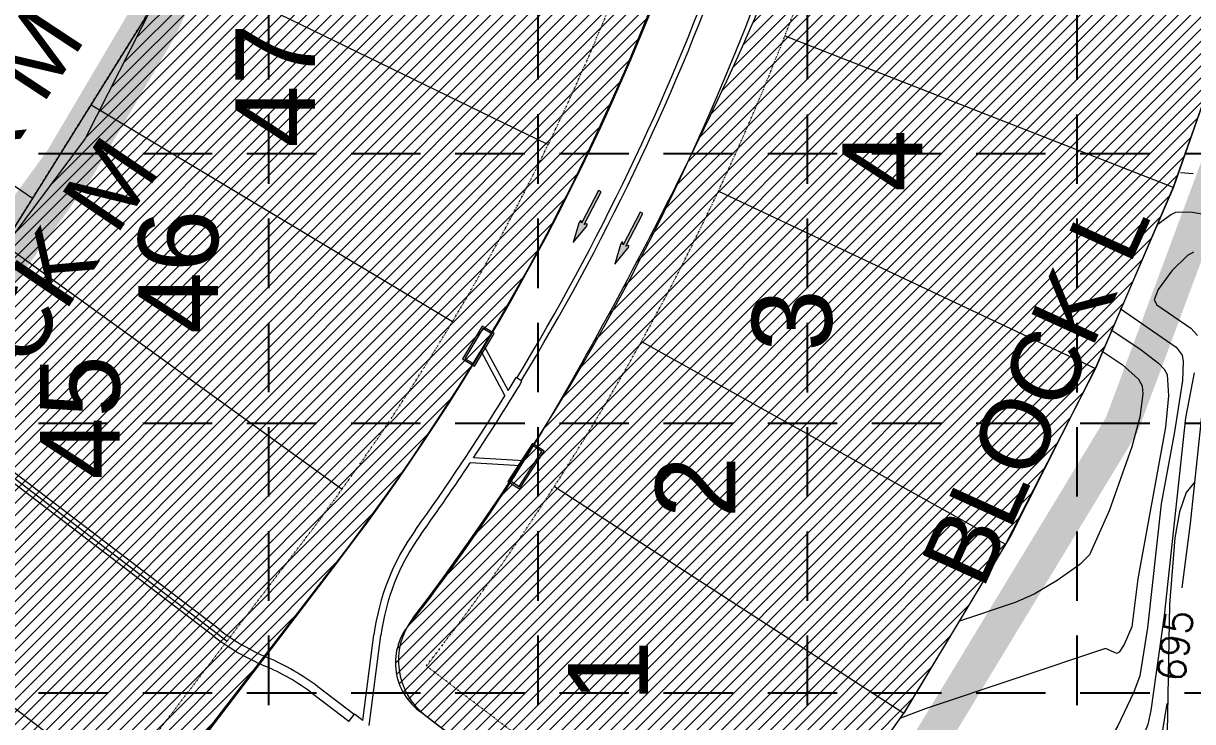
# Model space of a CAD drawing. Extents: x 218174 to 221286, y 216036 to 221010.
# Drawn here: x 219271.2 to 219607.9, y 219213 to 219413.9 of the extents above; entities that cross this region are included whole.
import ezdxf
from ezdxf.enums import TextEntityAlignment as Align

# ---------------------------------------------------------------- set-up
doc = ezdxf.new("R2010")
doc.units = 0
doc.header["$MEASUREMENT"] = 0
doc.linetypes.add('DASHED', pattern=[0.75, 0.5, -0.25])
doc.linetypes.add('DIVIDE', pattern=[1.25, 0.5, -0.25, 0, -0.25, 0, -0.25])
for name, color, linetype, lineweight in [('1 ARROWS', 7, 'Continuous', 0), ('1 BLOCK NUMBERS', 7, 'Continuous', 0), ('1 CURB LINE', 7, 'Continuous', 0), ('1 LOT NUMBERS', 7, 'Continuous', 0), ('1 PHASE LINES', 7, 'Continuous', 0), ('1 STORM PIPE', 5, 'Continuous', 0), ('1 TOPO', 42, 'Continuous', 0), ('25', 7, 'Continuous', 0), ('PH.3-10', 7, 'Continuous', 0), ('PH.3-27', 7, 'Continuous', 0), ('PH.3-29', 7, 'Continuous', 0), ('PH.4-27', 7, 'Continuous', 0), ('PH.4-29', 7, 'Continuous', 0)]:
    doc.layers.add(name, color=color, linetype=linetype, lineweight=lineweight)
for name, color, linetype in [('1 LIMITS OF DISTURBANCE', 1, 'DASHED'), ('1 SODDED LOT', 2, 'Continuous'), ('GRID', 251, 'DASHED')]:
    doc.layers.add(name, color=color, linetype=linetype)
doc.styles.add('ROMANS', font='ROMANS')
doc.styles.get("Standard").update_dxf_attribs({"font": 'ARIAL.TTF'})
pattern_1 = [(45, (0, 0), (-1.767766952966369, 1.767766952966369), [])]

msp = doc.modelspace()

# ---------------------------------------------------------------- hatches: boundary and pattern name
at = {"layer": '1 ARROWS', "linetype": 'Continuous', "lineweight": 0}
h = msp.add_hatch(color=256, dxfattribs=at)
edge = h.paths.add_edge_path()
edge.add_line((219433.4845807677, 219356.2583702838), (219432.6926710843, 219356.0513747094))
edge.add_line((219432.6926710843, 219356.0513747094), (219437.5601723388, 219365.4496993839))
edge.add_line((219437.5601723388, 219365.4496993839), (219436.7946744906, 219365.8416549565))
edge.add_line((219436.7946744906, 219365.8416549565), (219431.9290128057, 219356.446882181))
edge.add_line((219431.9290128057, 219356.446882181), (219431.7315277656, 219357.1527828473))
edge.add_line((219431.7315277656, 219357.1527828473), (219431.730589277, 219357.1542556986))
edge.add_ellipse((219431.4425617849, 219356.7009283045), major_axis=(0.2575511203766548, 0.4972599478525705), ratio=0.2857142857392863, start_angle=-17.18267221987148, end_angle=124.7269333359446)
edge.add_line((219431.1790762038, 219356.4781348748), (219431.1798639797, 219356.4790090003))
edge.add_line((219431.1798639797, 219356.4790090003), (219429.5525, 219350.8667))
edge.add_line((219429.5525, 219350.8667), (219433.2345739136, 219355.4103462826))
edge.add_line((219433.2345739136, 219355.4103462826), (219433.234785248, 219355.4087984942))
edge.add_ellipse((219433.2703711223, 219355.7595556747), major_axis=(0.2575511204033116, 0.4972599478910282), ratio=0.2857142856585823, start_angle=234.1684722278282, end_angle=374.496719450633)
edge.add_line((219433.4845807677, 219356.2583702838), (219433.4845807677, 219356.2583702838))
h = msp.add_hatch(color=256, dxfattribs=at)
edge = h.paths.add_edge_path()
edge.add_line((219445.4722807677, 219350.0498702838), (219444.6803710843, 219349.8428747094))
edge.add_line((219444.6803710843, 219349.8428747094), (219449.5478723388, 219359.2411993839))
edge.add_line((219449.5478723388, 219359.2411993839), (219448.7823744906, 219359.6331549565))
edge.add_line((219448.7823744906, 219359.6331549565), (219443.9167128057, 219350.2383821809))
edge.add_line((219443.9167128057, 219350.2383821809), (219443.7192277656, 219350.9442828473))
edge.add_line((219443.7192277656, 219350.9442828473), (219443.718289277, 219350.9457556986))
edge.add_ellipse((219443.4302617849, 219350.4924283045), major_axis=(0.2575511203766548, 0.4972599478525705), ratio=0.2857142857392863, start_angle=-17.18267221987148, end_angle=124.7269333359446)
edge.add_line((219443.1667762038, 219350.2696348748), (219443.1675639797, 219350.2705090003))
edge.add_line((219443.1675639797, 219350.2705090003), (219441.5402, 219344.6582))
edge.add_line((219441.5402, 219344.6582), (219445.2222739136, 219349.2018462826))
edge.add_line((219445.2222739136, 219349.2018462826), (219445.222485248, 219349.2002984942))
edge.add_ellipse((219445.2580711223, 219349.5510556747), major_axis=(0.2575511204033116, 0.4972599478910282), ratio=0.2857142856585823, start_angle=234.1684722278282, end_angle=374.496719450633)
edge.add_line((219445.4722807677, 219350.0498702838), (219445.4722807677, 219350.0498702838))
at = {"layer": '1 SODDED LOT', "linetype": 'Continuous', "lineweight": 0}
h = msp.add_hatch(dxfattribs=at)
h.set_pattern_fill('ANSI31', color=256, scale=20, style=0)
h.set_pattern_definition(pattern_1)
edge = h.paths.add_edge_path()
edge.add_line((219475.4323052449, 219147.444003146), (219484.0059976856, 219158.0672530681))
edge.add_line((219484.0059976856, 219158.0672530681), (219525.0296510095, 219215.8261341982))
edge.add_line((219525.0296510095, 219215.8261341982), (219555.3456011817, 219266.1077832075))
edge.add_line((219555.3456011817, 219266.1077832075), (219580.1136357446, 219315.1255244578))
edge.add_line((219580.1136357446, 219315.1255244578), (219602.5341624803, 219366.8883159152))
edge.add_line((219602.5341624803, 219366.8883159152), (219621.3793221881, 219420.9509069505))
edge.add_line((219621.3793221881, 219420.9509069505), (219636.5571038646, 219475.7616311401))
edge.add_line((219636.5571038646, 219475.7616311401), (219648.3246516918, 219535.0259385895))
edge.add_line((219648.3246516918, 219535.0259385895), (219655.1489825292, 219587.1166144214))
edge.add_line((219655.1489825292, 219587.1166144214), (219659.2672806414, 219644.1361634186))
edge.add_line((219659.2672806414, 219644.1361634186), (219659.254730776, 219733.059728265))
edge.add_line((219659.254730776, 219733.059728265), (219657.4870566138, 219948.8443099199))
edge.add_line((219657.4870566138, 219948.8443099199), (219688.7331481751, 220030.9676380692))
edge.add_line((219688.7331481751, 220030.9676380692), (219749.0571499495, 220093.8122126724))
edge.add_line((219749.0571499495, 220093.8122126724), (219797.1930126573, 220136.0663225271))
edge.add_line((219797.1930126573, 220136.0663225271), (219840.5630852996, 220184.1232006675))
edge.add_line((219840.5630852996, 220184.1232006675), (219872.5042217056, 220231.4895576038))
edge.add_line((219872.5042217056, 220231.4895576038), (219768.5820726932, 220298.9748182372))
edge.add_line((219768.5820726932, 220298.9748182372), (219751.5323121054, 220274.9457712017))
edge.add_line((219751.5323121054, 220274.9457712017), (219734.6029277781, 220254.6460065115))
edge.add_line((219734.6029277781, 220254.6460065115), (219716.61547027, 220236.2493353521))
edge.add_line((219716.61547027, 220236.2493353521), (219691.0586083644, 220213.8978556696))
edge.add_line((219691.0586083644, 220213.8978556696), (219665.3797267635, 220194.9206644955))
edge.add_line((219665.3797267635, 220194.9206644955), (219646.3238232265, 220180.0664160972))
edge.add_line((219646.3238232265, 220180.0664160972), (219622.5762976214, 220158.7157978516))
edge.add_line((219622.5762976214, 220158.7157978516), (219597.137506899, 220129.1230808097))
edge.add_line((219597.137506899, 220129.1230808097), (219581.6785911615, 220107.4716529112))
edge.add_line((219581.6785911615, 220107.4716529112), (219569.5877775821, 220088.7570101068))
edge.add_arc((219750.1028268064, 219972.1331540567), 214.9111602416781, 147.1350465495527, 168.4719511664674)
edge.add_arc((220206.0321608502, 219879.1408230171), 680.2273229459104, 168.4719511664666, 178.0273705019318)
edge.add_line((219526.2079510478, 219902.555661235), (219527.2301247836, 219639.9876281985))
edge.add_arc((218960.6703304758, 219637.7820187235), 566.5640874952472, -25.11841071174888, 0.22305055361238146, ccw=False)
edge.add_arc((218340.7872357614, 219928.399408143), 1251.190641278881, 330.4295665447405, 334.88158928825175, ccw=False)
edge.add_arc((218923.4802639634, 219597.7813066724), 581.235796430975, 322.07344402292466, 330.4295665447392, ccw=False)
edge.add_arc((219395.5992003155, 219229.8951809441), 17.29280903881189, 142.0734440229354, 235.1860688875663)
edge.add_line((219385.7265072294, 219215.6976045424), (219475.4323052449, 219147.444003146))
at = {"layer": '1 SODDED LOT', "lineweight": 0}
h = msp.add_hatch(dxfattribs=at)
h.set_pattern_fill('ANSI31', color=256, scale=20, style=0)
h.set_pattern_definition(pattern_1)
edge = h.paths.add_edge_path()
edge.add_line((219551.4906559289, 220110.564609817), (219367.0987866988, 220109.8185611151))
edge.add_line((219367.0987866988, 220109.8185611151), (219364.5965155221, 219607.4716750037))
edge.add_line((219364.5965155221, 219607.4716750037), (219357.5099899668, 219536.6510588022))
edge.add_line((219357.5099899668, 219536.6510588022), (219331.5260828251, 219464.650086645))
edge.add_line((219331.5260828251, 219464.650086645), (219289.0069493876, 219380.8456823144))
edge.add_line((219289.0069493876, 219380.8456823144), (219143.733235187, 219186.0889645997))
edge.add_line((219143.733235187, 219186.0889645997), (219037.2010362386, 219189.4039041139))
edge.add_line((219037.2010362386, 219189.4039041139), (219018.3036546521, 219060.7464366794))
edge.add_line((219018.3036546521, 219060.7464366794), (219073.8147516077, 219044.2216270044))
edge.add_line((219073.8147516077, 219044.2216270044), (219113.97170986, 219028.8771617048))
edge.add_line((219113.97170986, 219028.8771617048), (219141.1367045943, 219011.1719960742))
edge.add_line((219141.1367045943, 219011.1719960742), (219148.7325851158, 219004.2703739246))
edge.add_line((219148.7325851158, 219004.2703739246), (219158.9253344339, 219003.8629213669))
edge.add_line((219158.9253344339, 219003.8629213669), (219168.3026542572, 219006.7150892708))
edge.add_line((219168.3026542572, 219006.7150892708), (219172.7874567953, 219013.6417943318))
edge.add_line((219172.7874567953, 219013.6417943318), (219360.4262625045, 219257.5249111722))
edge.add_arc((218829.9204208373, 219665.6855245095), 669.3515775158193, 322.4260346540026, 357.521118745443)
edge.add_line((219498.6456402032, 219636.7353033207), (219499.4840874574, 219911.9301388391))
edge.add_arc((219913.975405297, 219910.667291349), 414.4932416194639, 151.4302003989582, 179.8254351675008, ccw=False)
edge.add_line((219549.9528626947, 220108.889983858), (219551.7776915674, 220109.6488172017))
edge.add_line((219551.7776915674, 220109.6488172017), (219551.4906559289, 220110.564609817))

# ---------------------------------------------------------------- linework, layer by layer
at = {"layer": '1 ARROWS', "linetype": 'Continuous', "lineweight": 0}
for p, q in [((219436.7946744906, 219365.8416549565), (219431.9290128057, 219356.446882181)), ((219437.5601723388, 219365.4496993839), (219436.7946744906, 219365.8416549565)), ((219432.6926710843, 219356.0513747094), (219437.5601723388, 219365.4496993839)), ((219448.7823744906, 219359.6331549565), (219443.9167128057, 219350.2383821809)), ((219444.6803710843, 219349.8428747094), (219449.5478723388, 219359.2411993839)), ((219449.5478723388, 219359.2411993839), (219448.7823744906, 219359.6331549565)), ((219431.1798639797, 219356.4790090003), (219429.5525, 219350.8667)), ((219431.1790762038, 219356.4781348748), (219431.1798639797, 219356.4790090003)), ((219431.7315277656, 219357.1527828473), (219431.730589277, 219357.1542556986)), ((219431.9290128057, 219356.446882181), (219431.7315277656, 219357.1527828473)), ((219433.4845807677, 219356.2583702838), (219432.6926710843, 219356.0513747094)), ((219433.4845807677, 219356.2583702838), (219433.4845807677, 219356.2583702838)), ((219429.5525, 219350.8667), (219433.2345739136, 219355.4103462826)), ((219433.2345739136, 219355.4103462826), (219433.234785248, 219355.4087984942)), ((219443.1675639797, 219350.2705090003), (219441.5402, 219344.6582)), ((219441.5402, 219344.6582), (219445.2222739136, 219349.2018462826)), ((219443.1667762038, 219350.2696348748), (219443.1675639797, 219350.2705090003)), ((219443.7192277656, 219350.9442828473), (219443.718289277, 219350.9457556986)), ((219443.9167128057, 219350.2383821809), (219443.7192277656, 219350.9442828473)), ((219445.4722807677, 219350.0498702838), (219444.6803710843, 219349.8428747094)), ((219445.2222739136, 219349.2018462826), (219445.222485248, 219349.2002984942)), ((219445.4722807677, 219350.0498702838), (219445.4722807677, 219350.0498702838))]:
    msp.add_line(p, q, dxfattribs=at)
for centre, major_axis, ratio, start_param, end_param in [((219431.4425617849, 219356.7009283045), (0.2575511203766548, 0.4972599478525705), 0.2857142857392863, -0.2998942045277204, 2.176895652627708), ((219433.2703711223, 219355.7595556747), (0.2575511204033116, 0.4972599478910282), 0.2857142856585823, 4.087010844740504, 6.536200792331035), ((219443.4302617849, 219350.4924283045), (0.2575511203766548, 0.4972599478525705), 0.2857142857392863, -0.2998942045277204, 2.176895652627708), ((219445.2580711223, 219349.5510556747), (0.2575511204033116, 0.4972599478910282), 0.2857142856585823, 4.087010844740504, 6.536200792331035)]:
    msp.add_ellipse(centre, major_axis=major_axis, ratio=ratio, start_param=start_param, end_param=end_param, dxfattribs=at)
for p in [(219431.7315277656, 219357.1527828473), (219443.7192277656, 219350.9442828473)]:
    msp.add_point(p, dxfattribs=at)
at = {"layer": '1 CURB LINE', "color": 7, "linetype": 'Continuous', "lineweight": 0}
for p, q in [((219171.6668, 219010.1753), (219361.7664, 219259.0027)), ((219387.055, 219214.6848), (219494.4631, 219132.627))]:
    msp.add_line(p, q, dxfattribs=at)
for centre, radius, start, end in [((218824.1956292891, 219669.6970626377), 676.4999999999997, 322.620825, 0.3477888888888886), ((218824.1956292891, 219669.6970626377), 703.4999999999997, 322.6315805555556, 0.3477888888889394), ((219399.1967219081, 219230.577496361), 20, 142.6315805555556, 232.6208527777778)]:
    msp.add_arc(centre, radius, start, end, dxfattribs=at)
at = {"layer": '1 LIMITS OF DISTURBANCE', "lineweight": 0, "ltscale": 50, "const_width": 10, "flags": 128}
msp.add_lwpolyline([(219795.8126128298, 220294.1240772989), (219828.134343115, 220369.1366200729), (219851.8287879115, 220470.182271975), (219922.6441570617, 220466.019840405), (219922.6441570617, 219877.2712411153), (219898.6892812135, 219877.2712411153), (219898.6892812135, 219829.8185415252), (219898.6892812135, 219823.7315118232), (219926.8632809638, 219823.7315118232), (219926.8632809638, 219527.7813082046), (219891.3802011511, 219466.4095382395), (219783.5307126085, 219399.4123521535), (219693.9642650548, 219309.8342923901), (219662.0224883495, 219250.0913946521), (219626.8046204895, 219173.9805770289), (219620.2524381803, 219105.235322775), (219602.2340115313, 219113.4192769275), (219607.1481162483, 219169.0701975892), (219579.3014374788, 219173.1621746655), (219549.8167024603, 219128.9688060296), (219503.1325475741, 219159.2494502902), (219587.4916333504, 219298.3767403642), (219646.3202375506, 219456.1992878347), (219679.4409759368, 219633.2601736337), (219671.2059804604, 219940.3519262827), (219685.6824423594, 219990.9809145564), (219706.3631052641, 219976.5154860266), (219728.0778087842, 220000.2801202655), (219722.9076483938, 220048.8426170949), (219818.4617264007, 220135.9860479461), (219868.1291635908, 220203.9002078371), (219889.0417642302, 220246.9995747512)], close=True, dxfattribs=at)
at = {"layer": '1 PHASE LINES', "linetype": 'Continuous', "lineweight": 0, "const_width": 15, "flags": 128}
msp.add_lwpolyline([(219072.7367471159, 220353.2492012243), (219364.2156749931, 220353.2492012243), (219364.2156749931, 219640.0514935064, -0.1963308952916351), (219225.3753395168, 219300.0932290771), (219142.0511054016, 219186.2674284725), (219049.1340145164, 219192.2090444537), (218921.1256429346, 219191.0770941167), (218921.1256429346, 219071.9732745571), (218868.1054707686, 219071.9732745571), (218868.1054707686, 219021.7551318665), (218890.2983711181, 219021.7551318665), (218890.2983711181, 218901.895455098), (218873.3103353788, 218901.895455098), (218839.2516439526, 218755.8841101766), (218809.0378641987, 218665.3308277418), (218782.5459946296, 218600.5944388118), (218782.5459946296, 218492.1764490698), (218763.4236707162, 218492.1764490698), (218763.4236707162, 218440.8646983874), (218803.5522710504, 218440.8646983874), (218803.5522710504, 218304.9094122892)], format="xyb", dxfattribs=at)
at = {"layer": '1 SODDED LOT', "lineweight": 0, "flags": 128}
msp.add_lwpolyline([(219551.4906559289, 220110.564609817), (219367.0987866988, 220109.8185611151), (219364.5965155221, 219607.4716750037), (219357.5099899668, 219536.6510588022), (219331.5260828251, 219464.650086645), (219289.0069493876, 219380.8456823144), (219143.733235187, 219186.0889645997), (219037.2010362386, 219189.4039041139), (219018.3036546521, 219060.7464366794), (219073.8147516077, 219044.2216270044), (219113.97170986, 219028.8771617048), (219141.1367045943, 219011.1719960742), (219148.7325851158, 219004.2703739246), (219158.9253344339, 219003.8629213669), (219168.3026542572, 219006.7150892708), (219172.7874567953, 219013.6417943318), (219360.4262625045, 219257.5249111722, 0.1543394592838439), (219498.6456402032, 219636.7353033207), (219499.4840874574, 219911.9301388391, -0.1245354695982087), (219549.9528626947, 220108.889983858), (219551.7776915674, 220109.6488172017)], format="xyb", close=True, dxfattribs=at)
at = {"layer": '1 SODDED LOT', "linetype": 'Continuous', "lineweight": 0, "flags": 128}
msp.add_lwpolyline([(219539.5270720376, 220015.0826395015, 0.04171755807883162), (219526.2079510478, 219902.555661235), (219527.2301247836, 219639.9876281985, -0.1110258348579198), (219473.6558376396, 219397.2810110767, -0.01942805762827475), (219429.0099260388, 219310.9454445236, -0.0364766276972741), (219381.9586449012, 219240.5242209969, 0.4302161562812038), (219385.7265072294, 219215.6976045424), (219475.4323052449, 219147.444003146), (219484.0059976856, 219158.0672530681), (219525.0296510095, 219215.8261341982), (219555.3456011817, 219266.1077832075), (219580.1136357446, 219315.1255244578), (219602.5341624803, 219366.8883159152), (219621.3793221881, 219420.9509069505), (219636.5571038646, 219475.7616311401), (219648.3246516918, 219535.0259385895), (219655.1489825292, 219587.1166144214), (219659.2672806414, 219644.1361634186), (219659.254730776, 219733.059728265), (219657.4870566138, 219948.8443099199)], format="xyb", dxfattribs=at)
at = {"layer": '1 STORM PIPE', "linetype": 'Continuous', "lineweight": 0}
for p, q in [((219403.01, 219319.5157), (219409.8599, 219306.7668)), ((219403.9106, 219321.0087), (219410.7707, 219308.2408)), ((219414.7652, 219310.9372), (219413.0559, 219311.9756)), ((219327.6127, 219239.4676), (219256.8228, 219293.5498)), ((219326.0949, 219237.481), (219255.305, 219291.5632)), ((219415.157, 219288.0197), (219400.8099, 219288.9124)), ((219414.2214, 219286.5749), (219399.854, 219287.4689)), ((219368.9388, 219213.2666), (219372.1396, 219237.9822)), ((219370.7738, 219211.8646), (219374.123, 219237.7254)), ((219366.4237, 219215.0308), (219356.0007, 219222.9938)), ((219364.9059, 219213.0442), (219354.4829, 219221.0072)), ((219364.8301, 219212.9449), (219366.4995, 219215.1301)), ((219368.9388, 219213.2666), (219366.4995, 219215.1301))]:
    msp.add_line(p, q, dxfattribs=at)
for centre, radius, start, end in [((218824.1761646788, 219669.7106211709), 689.2736897103163, 328.7219888888889, 340.0189361111111), ((218824.1761646788, 219669.7106211709), 690.7736897103163, 328.7219861111111, 340.0189361111111), ((218824.1761646788, 219669.7106211709), 689.0236897103163, 328.3579, 328.7219861111112), ((218824.1761646788, 219669.7106211709), 691.0236897103163, 326.5599666666667, 328.7219861111111), ((218824.1761646788, 219669.7106211709), 689.0236897103163, 324.3357166666667, 328.2138111111112), ((218824.1761646788, 219669.7106211709), 691.0236897103163, 324.3357166666667, 326.4164166666667), ((219437.5929885117, 219229.5054732427), 66, 144.3357166666667, 172.6208222222222), ((219437.5929885117, 219229.5054732427), 64, 144.3357166666667, 172.6208222222222), ((219366.3144792063, 219290.1255821543), 63.74999999995969, 232.6208305555555, 247.1259083333333), ((219366.3144792063, 219290.1255821543), 66.2499999999597, 232.6208305555555, 247.1259083333333), ((219315.7812013845, 219170.3491745002), 66.25000000000713, 52.62083888888889, 67.12464444444444), ((219315.7812013845, 219170.3491745002), 63.75000000000714, 52.62083888888889, 67.12464444444444)]:
    msp.add_arc(centre, radius, start, end, dxfattribs=at)
at = {"layer": '1 TOPO', "color": 5, "linetype": 'Continuous', "lineweight": 0}
for points in [[(219608.0961, 219370.5948), (219604.4223514921, 219370.8783229318)], [(219621.1106, 219357.1665), (219607.2818, 219359.6269), (219602.9448, 219359.4576), (219601.6572, 219358.8783), (219598.3063, 219356.3555), (219598.0767257187, 219356.1314517937)], [(219608.139, 219348.0722), (219606.4654, 219347.1121), (219601.9341, 219342.7009), (219597.9376, 219337.3221), (219596.8166, 219334.3524), (219597.6135, 219332.9631), (219607.3447, 219326.1883), (219609.3018, 219324.0608)], [(219587.0587705146, 219331.9104324834), (219603.192, 219320.7913), (219604.9292, 219318.4791), (219605.1916, 219316.6162), (219604.9738, 219311.1513), (219602.6544, 219296.3899), (219598.8238, 219275.6296), (219594.8828, 219239.9408), (219592.7057, 219226.195), (219590.8807, 219221.2607), (219586.3738, 219211.7282), (219581.4157, 219203.2558), (219579.4216, 219200.9291), (219577.3694, 219201.0528), (219568.7408, 219205.318), (219567.3799, 219205.5411), (219558.0288, 219202.896), (219539.6356, 219196.6744), (219522.711, 219189.9826), (219517.6085, 219187.3501), (219512.7688, 219182.6469), (219504.2854, 219171.9669), (219492.7863, 219155.9915), (219489.7998739887, 219151.4415358187)], [(219604.9365, 219251.5234), (219607.2627, 219270.0477), (219613.628, 219329.8353)], [(219584.3109499161, 219325.8698365158), (219593.0726, 219320.0078), (219598.1001, 219316.167), (219599.7238, 219314.4453), (219600.5566, 219312.8973), (219600.9343, 219306.7561), (219600.0633, 219297.7559), (219592.1415, 219254.0559), (219590.4238, 219240.2222), (219588.1458, 219235.1718), (219586.7259, 219232.9416), (219586.09, 219232.6257), (219582.8435, 219234.0403), (219531.1675, 219216.7314), (219523.7565541558, 219213.9386296411)], [(219581.5606406554, 219319.8237696659), (219587.6606, 219315.7989), (219592.3562, 219311.4997), (219593.3595, 219309.6437), (219593.6018, 219307.334), (219592.7066, 219300.6257), (219590.4218, 219292.0477), (219583.8449, 219273.6771), (219578.1934, 219261.0118), (219575.4442, 219258.1926), (219568.8542, 219253.554), (219562.2625, 219249.6546), (219556.8092, 219247.2851), (219540.7463058953, 219241.9352640159)], [(219608.3838, 219313.398), (219605.8987, 219300.379), (219599.6767, 219243.536), (219595.8614, 219216.235), (219594.9876, 219212.1679), (219590.2343, 219200.0042), (219582.0438, 219183.4716), (219577.7721, 219176.1386), (219573.976, 219170.7991), (219572.3954, 219169.1984), (219570.374, 219168.9323), (219567.2375, 219169.9387), (219552.9335, 219176.8636), (219551.9163, 219177.042), (219546.3746, 219175.7801), (219538.7486, 219172.9683), (219532.6343, 219170.1835), (219530.5515, 219168.5959), (219523.9442, 219160.1471), (219509.7513598553, 219138.7101968665)], [(219608.5095, 219282.0217), (219606.0225, 219278.9018), (219604.144, 219273.3608), (219602.7864, 219265.8502), (219601.2834, 219246.7261), (219600.1638, 219189.0351), (219599.5515, 219184.1137), (219596.0079, 219176.0874), (219586.0348, 219158.3577), (219581.4382, 219153.7676), (219574.1608, 219147.3915), (219570.1118, 219148.5757), (219557.9212, 219139.6791), (219543.7379, 219128.4314), (219536.5210849931, 219121.6280383411)], [(219521.9956900677, 219130.8969082111), (219524.6746, 219133.9048), (219537.9902, 219147.9866), (219538.6867, 219147.9493), (219541.6435, 219146.0561), (219555.9537, 219140.377), (219568.8998, 219150.3235), (219569.7814, 219150.0181), (219570.8184, 219150.4779), (219573.304, 219152.7436), (219582.7259, 219168.9647), (219591.9174, 219185.7794), (219595.3924, 219192.9871), (219597.2695, 219198.1408), (219600.5984, 219218.2074)]]:
    msp.add_lwpolyline(points, dxfattribs=at)
at = {"layer": '25', "color": 7, "linetype": 'DASHED', "lineweight": 0}
msp.add_lwpolyline([(219073.0423, 220352.9968), (219365.0472, 220354.7693), (219369.3233, 219650.3192), (219363.2416, 219589.3575), (219350.8263, 219529.3934), (219331.7625, 219471.2005), (219306.2908, 219415.5135), (219263.0222, 219346.3614), (219141.9205, 219187.8476), (219034.8638, 219192.7436), (218920.8702, 219192.0517), (218921.5986, 219072.0539), (218888.6577, 219071.8539), (218889.6896, 218901.8571), (218876.2234, 218901.7753), (218842.5039, 218762.4865), (218812.8776, 218673.7352), (218783.2987, 218602.1537), (218784.2674, 218442.5887), (218803.6962, 218442.7067), (218804.5243034059, 218306.3036360027)], dxfattribs=at)
at = {"layer": 'GRID', "color": 253, "linetype": 'DASHED', "ltscale": 40}
for p, q in [((219341.8400059447, 216427.7683959682), (219341.8400059447, 220928.2973227122)), ((219419.4327881263, 216427.7561967602), (219419.4327881263, 220928.2973227122)), ((219497.025570308, 216427.7439975522), (219497.025570308, 220928.2973227122)), ((219574.6183524896, 216427.7317983443), (219574.6183524896, 220928.2973227122)), ((218255.5410554017, 219376.4416790791), (221204.0667783041, 219376.4416790791)), ((218255.5410554017, 219298.8488968977), (221204.0667783041, 219298.8488968977)), ((218255.5410554017, 219221.2561147159), (221204.0667783041, 219221.2561147159))]:
    msp.add_line(p, q, dxfattribs=at)
at = {"layer": 'PH.3-10', "color": 7, "linetype": 'Continuous', "lineweight": 0}
for points in [[(219401.0475, 219315.2944), (219406.7292, 219324.7135), (219403.3042, 219326.7795), (219397.6224, 219317.3605)], [(219400.8776, 219315.9808), (219406.043, 219324.5436), (219403.474, 219326.0932), (219398.309, 219317.5303)], [(219410.7363, 219282.1132), (219414.0938, 219279.9389), (219421.1602, 219290.8507), (219417.8027, 219293.025)], [(219411.4278, 219282.2611), (219413.9459, 219280.6304), (219420.4687, 219290.7028), (219417.9506, 219292.3335)]]:
    msp.add_lwpolyline(points, close=True, dxfattribs=at)
at = {"layer": 'PH.3-27', "color": 7, "linetype": 'DIVIDE', "lineweight": 0}
for p, q in [((219157.3682, 219010.4023), (219352.6281, 219265.9842)), ((219387.2821, 219228.9833), (219392.3599, 219235.6298)), ((219501.4446, 219141.7653), (219387.2821, 219228.9833))]:
    msp.add_line(p, q, dxfattribs=at)
for radius in [665, 715]:
    msp.add_arc((218824.1956292891, 219669.6970626377), radius, 322.620825, 0.3477888888888886, dxfattribs=at)
at = {"layer": 'PH.3-29', "color": 7, "linetype": 'Continuous', "lineweight": 0}
for p, q in [((219313.7411, 219431.8017), (219422.3128, 219379.0412)), ((219621.1213, 219420.429), (219602.3301, 219366.8245)), ((219306.2908, 219415.5135), (219263.0222, 219346.3614)), ((219490.5024, 219410.3511), (219602.3301, 219366.8245)), ((219290.6496, 219390.5156), (219394.801, 219328.1791)), ((219602.3301, 219366.8245), (219579.938, 219314.6217)), ((219471.3283, 219365.6505), (219579.938, 219314.6217)), ((219265.5427, 219350.3897), (219362.9745, 219279.8993)), ((219449.1594, 219322.3568), (219554.0485, 219264.062)), ((219579.938, 219314.6217), (219554.0485, 219264.062)), ((219234.5015, 219309.0298), (219329.8578, 219236.1793)), ((219424.0984, 219280.6706), (219524.7814, 219215.3794)), ((219202.6292, 219267.3111), (219297.9854, 219194.4606)), ((219554.0485, 219264.062), (219524.7814, 219215.3794)), ((219482.6383, 219156.1329), (219524.7814, 219215.3794))]:
    msp.add_line(p, q, dxfattribs=at)
at = {"layer": 'PH.4-27', "color": 7, "linetype": 'DIVIDE', "lineweight": 0}
msp.add_lwpolyline([(218868.9616, 219021.7335), (218868.6581, 219071.7325), (218921.5986, 219072.0539), (218920.8702, 219192.0517), (219034.8638, 219192.7436), (219141.9205, 219187.8476), (219263.0222, 219346.3614), (219306.2908, 219415.5135), (219331.7625, 219471.2005), (219350.8263, 219529.3934), (219363.2416, 219589.3575), (219369.3233, 219650.3192), (219365.0186, 220359.4833), (219245.0208, 220358.7549), (219245.1708, 220334.0404), (219195.1717, 220333.7369), (219195.0503, 220353.7374), (219073.0422855708, 220352.9967696402), (218493.3063817988, 220352.8902485733), (218493.3063817988, 218306.6994409894)], dxfattribs=at)
at = {"layer": 'PH.4-29', "color": 7, "linetype": 'Continuous', "lineweight": 0}
for p, q in [((219175.5319493393, 219430.5573749809), (219273.8368425214, 219363.6454159581)), ((219306.2907797632, 219415.5135346721), (219263.0222396405, 219346.3614389203))]:
    msp.add_line(p, q, dxfattribs=at)

# ---------------------------------------------------------------- texts
at = {"layer": '1 BLOCK NUMBERS', "color": 7, "linetype": 'Continuous', "lineweight": 0}
for s, rotation, p in [('BLOCK M', 56.63263888888889, (219246.4819051604, 219362.6179705614)), ('BLOCK M', 55.98671388888889, (219267.3980529345, 219325.2343160264)), ('BLOCK L', 65.636925, (219562.6509820209, 219308.4994482598)), ('BLOCK L', 65.636925, (219562.6509820209, 219308.4994482598)), ('BLOCK L', 65.636925, (219562.6509820209, 219308.4994482598)), ('BLOCK L', 65.636925, (219562.6509820209, 219308.4994482598)), ('BLOCK L', 65.636925, (219562.6509820209, 219308.4994482598)), ('BLOCK L', 65.636925, (219562.6509820209, 219308.4994482598)), ('BLOCK L', 65.636925, (219562.6509820209, 219308.4994482598)), ('BLOCK L', 65.636925, (219562.6509820209, 219308.4994482598)), ('BLOCK L', 65.636925, (219562.6509820209, 219308.4994482598)), ('BLOCK L', 65.636925, (219562.6509820209, 219308.4994482598)), ('BLOCK L', 65.636925, (219562.6509820209, 219308.4994482598)), ('BLOCK L', 65.636925, (219562.6509820209, 219308.4994482598)), ('BLOCK L', 65.636925, (219562.6509820209, 219308.4994482598)), ('BLOCK L', 65.636925, (219562.6509820209, 219308.4994482598)), ('BLOCK L', 65.636925, (219562.6509820209, 219308.4994482598)), ('BLOCK L', 65.636925, (219562.6509820209, 219308.4994482598))]:
    msp.add_text(s, height=20, rotation=rotation, dxfattribs=at).set_placement(p, align=Align.MIDDLE)
at = {"layer": '1 LOT NUMBERS', "color": 7, "linetype": 'Continuous', "lineweight": 0}
for s, p in [('47', (219355.1659, 219378.2157)), ('47', (219355.1659, 219378.2157)), ('47', (219355.1659, 219378.2157)), ('47', (219355.1659, 219378.2157)), ('47', (219355.1659, 219378.2157)), ('47', (219355.1659, 219378.2157)), ('47', (219355.1659, 219378.2157)), ('47', (219355.1659, 219378.2157)), ('47', (219355.1659, 219378.2157)), ('47', (219355.1659, 219378.2157)), ('47', (219355.1659, 219378.2157)), ('47', (219355.1659, 219378.2157)), ('47', (219355.1659, 219378.2157)), ('47', (219355.1659, 219378.2157)), ('47', (219355.1659, 219378.2157)), ('47', (219355.1659, 219378.2157)), ('4', (219530.067, 219365.481)), ('4', (219530.067, 219365.481)), ('4', (219530.067, 219365.481)), ('4', (219530.067, 219365.481)), ('4', (219530.067, 219365.481)), ('4', (219530.067, 219365.481)), ('4', (219530.067, 219365.481)), ('4', (219530.067, 219365.481)), ('4', (219530.067, 219365.481)), ('4', (219530.067, 219365.481)), ('4', (219530.067, 219365.481)), ('4', (219530.067, 219365.481)), ('4', (219530.067, 219365.481)), ('4', (219530.067, 219365.481)), ('4', (219530.067, 219365.481)), ('4', (219530.067, 219365.481)), ('46', (219327.2632, 219324.5403)), ('46', (219327.2632, 219324.5403)), ('46', (219327.2632, 219324.5403)), ('46', (219327.2632, 219324.5403)), ('46', (219327.2632, 219324.5403)), ('46', (219327.2632, 219324.5403)), ('46', (219327.2632, 219324.5403)), ('46', (219327.2632, 219324.5403)), ('46', (219327.2632, 219324.5403)), ('46', (219327.2632, 219324.5403)), ('46', (219327.2632, 219324.5403)), ('46', (219327.2632, 219324.5403)), ('46', (219327.2632, 219324.5403)), ('46', (219327.2632, 219324.5403)), ('46', (219327.2632, 219324.5403)), ('46', (219327.2632, 219324.5403)), ('3', (219503.9858, 219319.4757)), ('3', (219503.9858, 219319.4757)), ('3', (219503.9858, 219319.4757)), ('3', (219503.9858, 219319.4757)), ('3', (219503.9858, 219319.4757)), ('3', (219503.9858, 219319.4757)), ('3', (219503.9858, 219319.4757)), ('3', (219503.9858, 219319.4757)), ('3', (219503.9858, 219319.4757)), ('3', (219503.9858, 219319.4757)), ('3', (219503.9858, 219319.4757)), ('3', (219503.9858, 219319.4757)), ('3', (219503.9858, 219319.4757)), ('3', (219503.9858, 219319.4757)), ('3', (219503.9858, 219319.4757)), ('3', (219503.9858, 219319.4757)), ('45', (219298.9182, 219282.6553)), ('45', (219298.9182, 219282.6553)), ('45', (219298.9182, 219282.6553)), ('45', (219298.9182, 219282.6553)), ('45', (219298.9182, 219282.6553)), ('45', (219298.9182, 219282.6553)), ('45', (219298.9182, 219282.6553)), ('45', (219298.9182, 219282.6553)), ('45', (219298.9182, 219282.6553)), ('45', (219298.9182, 219282.6553)), ('45', (219298.9182, 219282.6553)), ('45', (219298.9182, 219282.6553)), ('45', (219298.9182, 219282.6553)), ('45', (219298.9182, 219282.6553)), ('45', (219298.9182, 219282.6553)), ('45', (219298.9182, 219282.6553)), ('2', (219476.2565, 219271.5311)), ('2', (219476.2565, 219271.5311)), ('2', (219476.2565, 219271.5311)), ('2', (219476.2565, 219271.5311)), ('2', (219476.2565, 219271.5311)), ('2', (219476.2565, 219271.5311)), ('2', (219476.2565, 219271.5311)), ('2', (219476.2565, 219271.5311)), ('2', (219476.2565, 219271.5311)), ('2', (219476.2565, 219271.5311)), ('2', (219476.2565, 219271.5311)), ('2', (219476.2565, 219271.5311)), ('2', (219476.2565, 219271.5311)), ('2', (219476.2565, 219271.5311)), ('2', (219476.2565, 219271.5311)), ('2', (219476.2565, 219271.5311)), ('1', (219451.0481, 219218.5397)), ('1', (219451.0481, 219218.5397)), ('1', (219451.0481, 219218.5397)), ('1', (219451.0481, 219218.5397)), ('1', (219451.0481, 219218.5397)), ('1', (219451.0481, 219218.5397)), ('1', (219451.0481, 219218.5397)), ('1', (219451.0481, 219218.5397)), ('1', (219451.0481, 219218.5397)), ('1', (219451.0481, 219218.5397)), ('1', (219451.0481, 219218.5397)), ('1', (219451.0481, 219218.5397)), ('1', (219451.0481, 219218.5397)), ('1', (219451.0481, 219218.5397)), ('1', (219451.0481, 219218.5397)), ('1', (219451.0481, 219218.5397))]:
    msp.add_text(s, height=23, rotation=90, dxfattribs=at).set_placement(p)
at = {"layer": '1 TOPO', "color": 5, "linetype": 'Continuous', "lineweight": 0, "style": 'ROMANS'}
msp.add_text('695', height=7.999999800000001, rotation=82.58115000000001, dxfattribs=at).set_placement((219602.8433040914, 219234.8543063556), align=Align.MIDDLE)

doc.saveas('drawing.dxf')
